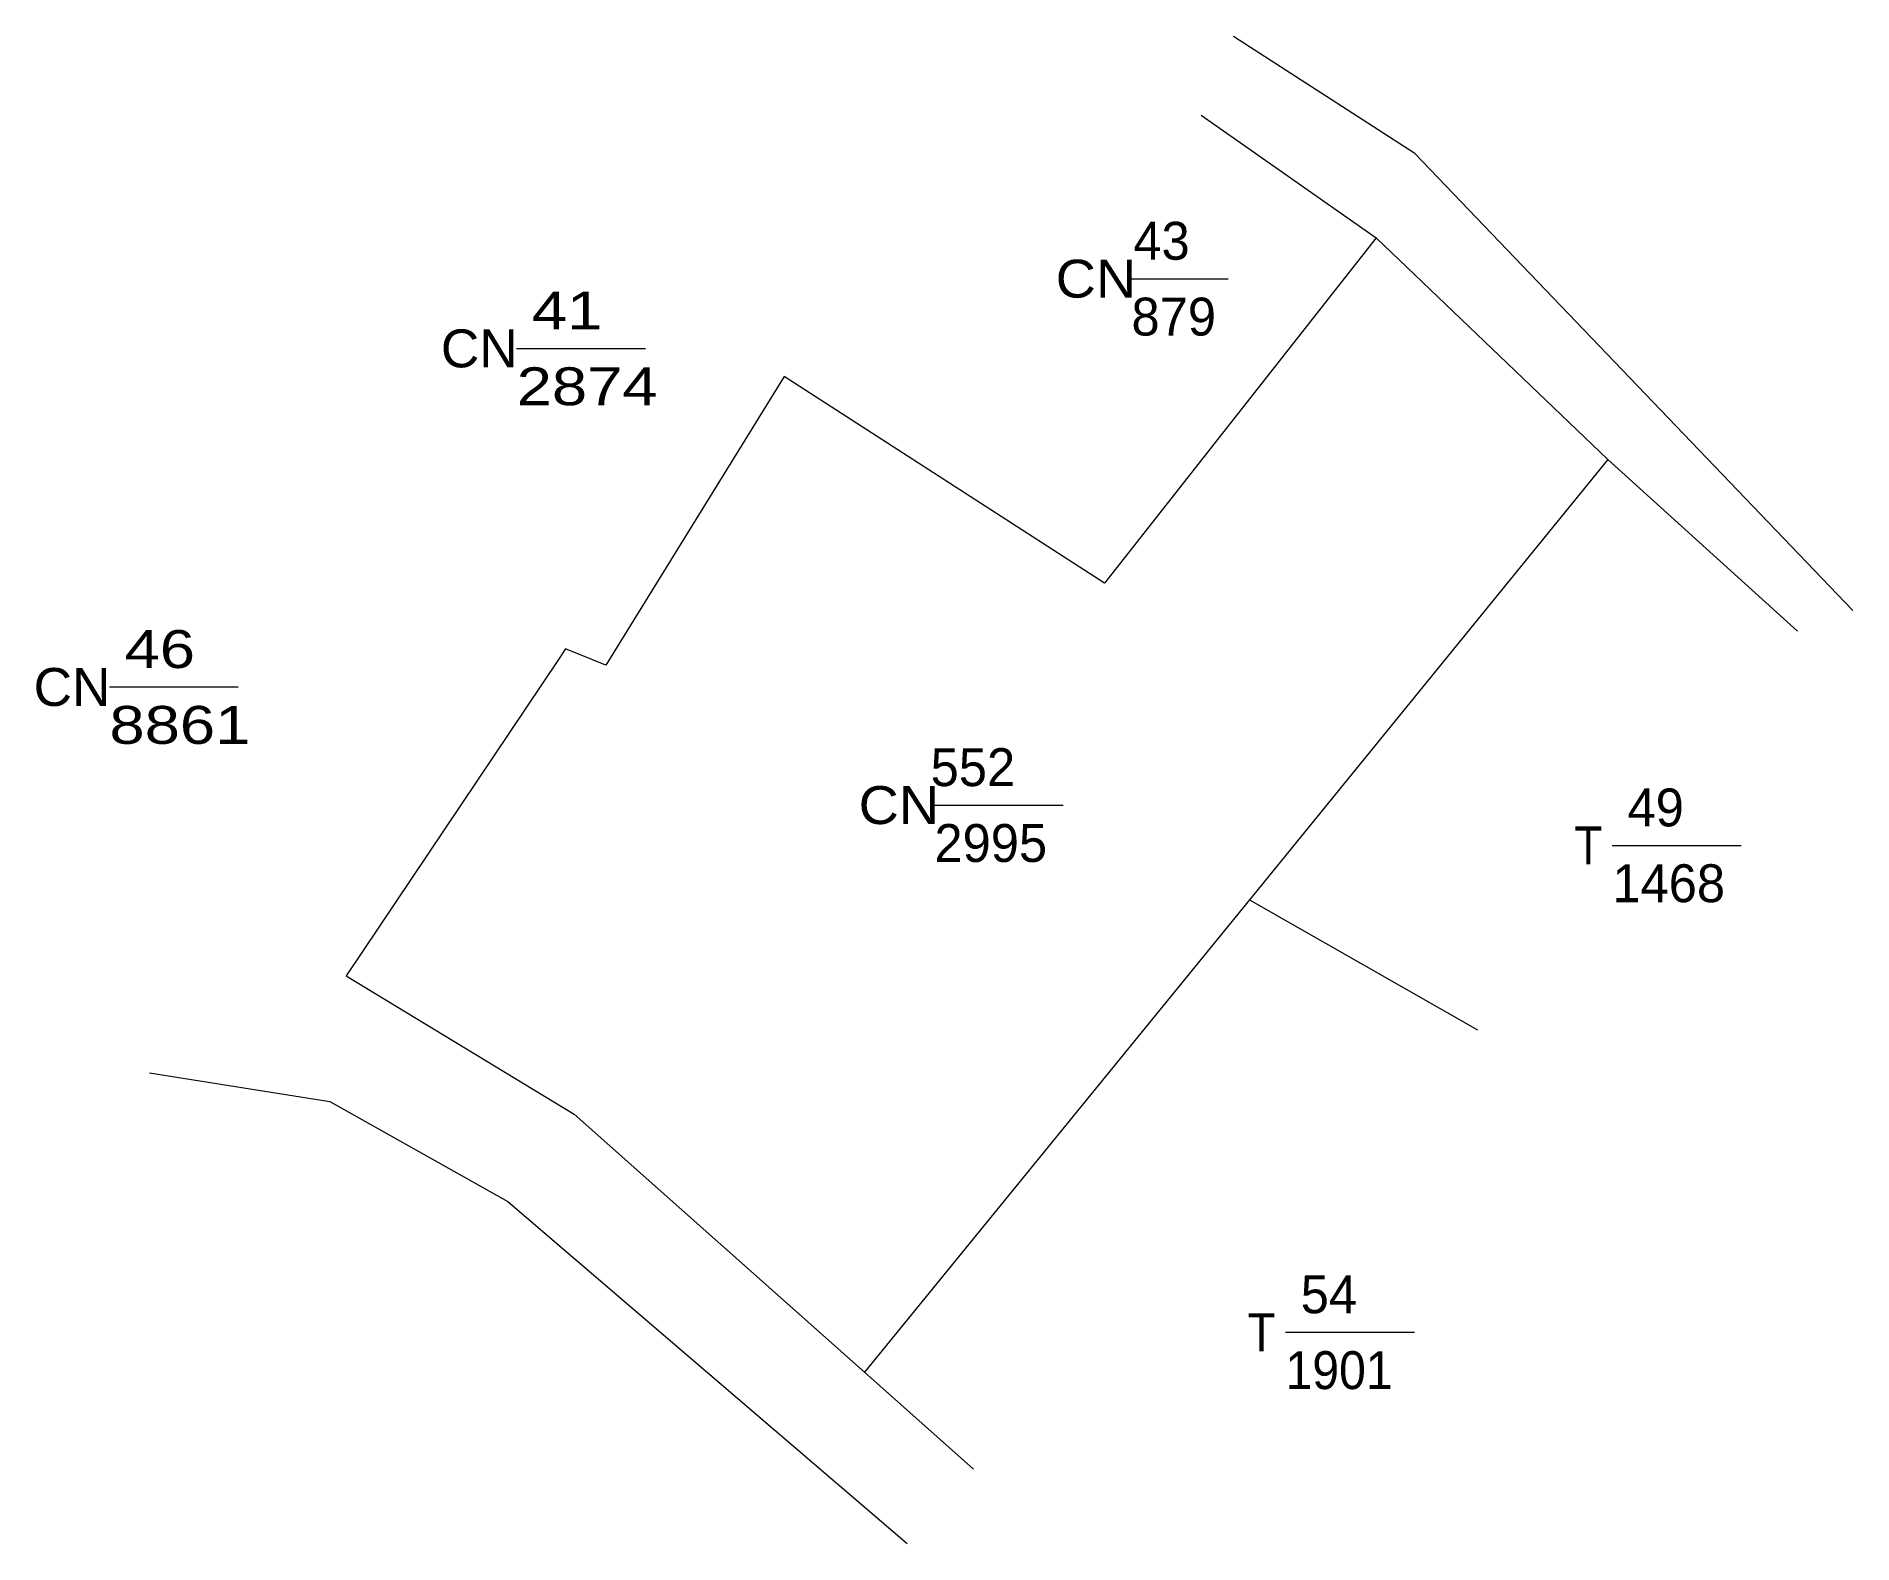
# Model space of a CAD drawing. Header units: metres. Extents: x 364635 to 364759, y 1840709 to 1840812.
import ezdxf

# ---------------------------------------------------------------- set-up
doc = ezdxf.new("R2010")
doc.units = ezdxf.units.M
for name, color, linetype, lineweight in [('10', 7, 'Continuous', 13), ('13', 7, 'Continuous', 13), ('63', 7, 'Continuous', 13)]:
    doc.layers.add(name, color=color, linetype=linetype, lineweight=lineweight)

msp = doc.modelspace()

# ---------------------------------------------------------------- linework, layer by layer
at = {"layer": '10'}
for p, q in [((364729.21, 1840803.85), (364716.76, 1840811.88)), ((364714.55, 1840806.47), (364726.54, 1840798.07)), ((364742.44, 1840782.87), (364726.54, 1840798.07)), ((364670.44, 1840769.15), (364655.89, 1840747.45)), ((364717.85, 1840752.67), (364733.49, 1840743.74)), ((364691.45, 1840720.26), (364698.93, 1840713.61))]:
    msp.add_line(p, q, dxfattribs=at)
for points in [[(364726.54, 1840798.07), (364707.92, 1840774.39), (364685.94, 1840788.55)], [(364685.94, 1840788.55), (364673.7, 1840768.75), (364670.93, 1840769.88), (364670.44, 1840769.15)], [(364742.44, 1840782.87), (364717.85, 1840752.67), (364691.45, 1840720.26)], [(364655.89, 1840747.45), (364671.53, 1840737.96), (364691.45, 1840720.26)], [(364642.4, 1840740.8), (364654.76, 1840738.84), (364666.97, 1840731.98), (364694.38, 1840708.51)]]:
    msp.add_lwpolyline(points, dxfattribs=at)
at = {"layer": '13'}
for p, q in [((364709.76, 1840795.26), (364716.39, 1840795.26)), ((364667.58, 1840790.48), (364676.42, 1840790.48)), ((364639.64, 1840767.26), (364648.48, 1840767.26)), ((364696.24, 1840759.16), (364705.08, 1840759.16)), ((364742.75, 1840756.4), (364751.59, 1840756.4)), ((364720.33, 1840723.01), (364729.17, 1840723.01))]:
    msp.add_line(p, q, dxfattribs=at)
at = {"layer": '63'}
for p, q in [((364729.21, 1840803.85), (364759.24, 1840772.51)), ((364742.44, 1840782.87), (364755.46, 1840771.09))]:
    msp.add_line(p, q, dxfattribs=at)

# ---------------------------------------------------------------- texts
at = {"layer": '13'}
for s, p in [('43', (364709.89, 1840796.56)), ('879', (364709.76, 1840791.36)), ('552', (364695.98, 1840760.46)), ('49', (364743.79, 1840757.7)), ('2995', (364696.24, 1840755.26)), ('1468', (364742.75, 1840752.5)), ('54', (364721.37, 1840724.31))]:
    msp.add_text(s, height=2.6, dxfattribs=at).set_placement(p)
for s, width, p in [('CN', 1.1, (364704.56, 1840793.96)), ('41', 1.25, (364668.62, 1840791.78)), ('CN', 1.05, (364662.38, 1840789.18)), ('2874', 1.25, (364667.58, 1840786.58)), ('46', 1.25, (364640.68, 1840768.56)), ('CN', 1.05, (364634.44, 1840765.96)), ('8861', 1.25, (364639.64, 1840763.36)), ('CN', 1.1, (364691.04, 1840757.86)), ('T', 0.9, (364740.15, 1840755.1)), ('T', 0.9, (364717.73, 1840721.71)), ('1901', 0.95, (364720.33, 1840719.11))]:
    msp.add_text(s, height=2.6, dxfattribs=dict(at, width=width)).set_placement(p)

doc.saveas('drawing.dxf')
